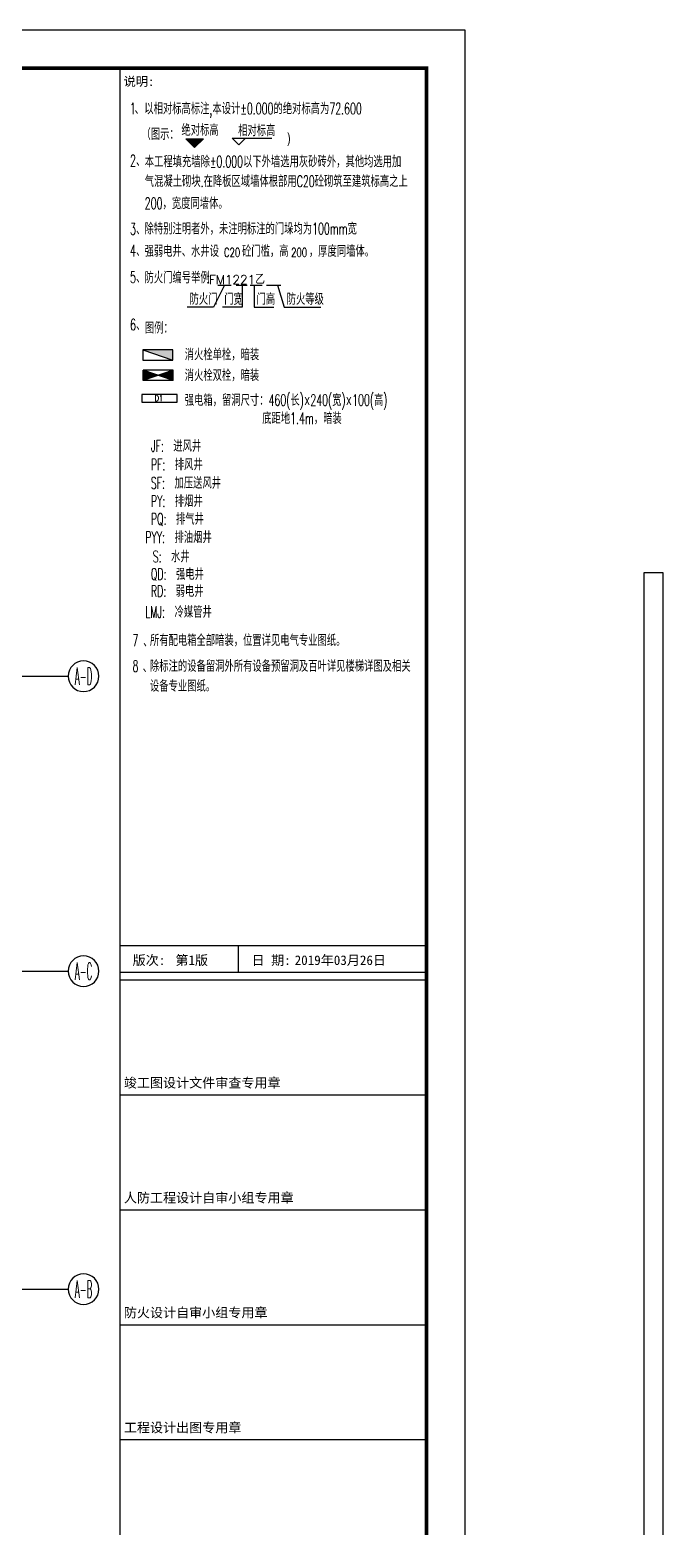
# Model space of a CAD drawing. Extents: x 1980812 to 2578970, y -669191 to 284498.
# Drawn here: x 2053560 to 2070085, y 104177 to 143258 of the extents above; entities that cross this region are included whole.
import ezdxf
from ezdxf.enums import TextEntityAlignment as Align

# ---------------------------------------------------------------- set-up
doc = ezdxf.new("R2010")
doc.units = 0
doc.header["$LTSCALE"] = 1000
doc.header["$MEASUREMENT"] = 0
doc.linetypes.add('CONTINOUS', pattern=[0])
for name, color, linetype in [('&公共文字', 7, 'Continuous'), ('0-立面(轮廓)', 63, 'CONTINOUS'), ('AXIS', 3, 'Continuous'), ('AXIS_TEXT', 7, 'Continuous'), ('DQ-L', 2, 'Continuous'), ('DQ2', 2, 'Continuous'), ('GPSKC', 3, 'Continuous'), ('PUB_DIM', 3, 'Continuous'), ('PUB_TEXT', 7, 'Continuous'), ('TK', 1, 'Continuous'), ('WALL', 4, 'Continuous'), ('公共文字', 7, 'Continuous'), ('水1', 6, 'Continuous')]:
    doc.layers.add(name, color=color, linetype=linetype)
doc.styles.add('_HZTXT', font='TXT', dxfattribs={"width": 0.7, "bigfont": 'HZTXT'})
doc.styles.add('_HZTXTW', font='txtw.shx', dxfattribs={"width": 0.7, "bigfont": 'hztxtw.shx'})
doc.styles.add('_TCH_AXIS', font='COMPLEX', dxfattribs={"bigfont": 'GBCBIG'})
doc.styles.add('COMPLEX', font='COMPLEX')
doc.styles.add('D8', font='txtw.shx', dxfattribs={"width": 0.7, "bigfont": 'hztxtw.shx'})
doc.styles.add('HZTXTW', font='txtw.shx', dxfattribs={"width": 0.6, "bigfont": 'hztxtw.shx'})
doc.styles.add('SONGTI', font='NSimSun.ttf', dxfattribs={"width": 1.1})

# ---------------------------------------------------------------- blocks, each defined once
blk = doc.blocks.new('A$C2F655D11')
at = {"layer": 'GPSKC', "color": 1, "linetype": 'Continuous'}
for p, q in [((0, 0), (700, 240)), ((0, 240), (700, 0)), ((0, 240), (0, 0)), ((0, 240), (700, 240)), ((700, 240), (700, 0)), ((0, 0), (700, 0))]:
    blk.add_line(p, q, dxfattribs=at)
for points in [[(0, 240), (350, 120), (0, 0)], [(700, 240), (350, 120), (700, 0)]]:
    blk.add_solid(points, dxfattribs=at)
blk = doc.blocks.new('A$C4BB60620')
at = {"rotation": 151.0000000006254}
blk.add_blockref('A$C2F655D11', (729, 210), dxfattribs=at)
blk = doc.blocks.new('AUDIT_I_080527205251-1')
at = {"layer": '水1', "linetype": 'Continuous', "xscale": 2.185937503893495, "yscale": 2.185937503893495, "zscale": 2.185937503893495, "rotation": 29.00000005749169}
blk.add_blockref('A$C4BB60620', (845, 17239), dxfattribs=at)
blk = doc.blocks.new('DQ-EL-D1')
at = {"layer": 'DQ2'}
blk.add_lwpolyline([(-230, -50), (230, -50), (230, 50), (-230, 50)], close=True, dxfattribs=at)
at = {"layer": 'DQ2', "style": 'D8', "width": 0.7}
blk.add_text('D1', height=80, dxfattribs=at).set_placement((-8, 0), align=Align.MIDDLE)
blk = doc.blocks.new('平面说明0825')
at = {"layer": 'PUB_DIM'}
blk.add_hatch(color=256, dxfattribs=at).paths.add_polyline_path([(115946555, 22714662), (115946062, 22715155), (115947048, 22715155)])
at = {"layer": '&公共文字'}
for p, q in [((115945351, 22703408), (115943676, 22703408)), ((115943676, 22703408), (115943676, 22702833)), ((115943676, 22703408), (115945351, 22702833)), ((115943676, 22702833), (115945351, 22702833)), ((115945351, 22702833), (115945351, 22703408))]:
    blk.add_line(p, q, dxfattribs=at)
blk.add_solid([(115943676, 22703408, 0), (115945351, 22703408, 0), (115943676, 22703408, 0), (115945351, 22702833, 0)], dxfattribs=at)
at = {"layer": 'PUB_DIM'}
for p, q in [((115946555, 22714662), (115946062, 22715155)), ((115946062, 22715155), (115947048, 22715155)), ((115946555, 22714662), (115947048, 22715155)), ((115948644, 22715194), (115950861, 22715194)), ((115949013, 22714824), (115948644, 22715194)), ((115949013, 22714824), (115949383, 22715194))]:
    blk.add_line(p, q, dxfattribs=at)
at = {"layer": 'PUB_TEXT'}
blk.add_lwpolyline([(115942407, 22718483), (115942407, 22719083), (115943007, 22719083)], dxfattribs=at)
at = {"layer": '公共文字'}
for p, q in [((115947850, 22707003), (115948599, 22707003)), ((115948873, 22707003), (115949476, 22707003)), ((115949646, 22707003), (115950314, 22707003)), ((115950554, 22707003), (115951351, 22707003))]:
    blk.add_line(p, q, dxfattribs=at)
for points in [[(115948224, 22707003), (115947617, 22705771), (115946139, 22705771)], [(115949208, 22707003), (115949208, 22705771), (115948113, 22705771)], [(115949872, 22707003), (115949872, 22705771), (115950967, 22705771)], [(115951178, 22707003), (115951546, 22705771), (115953587, 22705771)]]:
    blk.add_lwpolyline(points, dxfattribs=at)
at = {"layer": '&公共文字', "xscale": 1.095111111140189, "yscale": 1.095111111140189, "zscale": 1.095111111140189}
blk.add_blockref('AUDIT_I_080527205251-1', (115943153, 22682100), dxfattribs=at)
at = {"layer": 'DQ-L', "xscale": 4.266666666666667, "yscale": 4.266666666666667, "zscale": 4.266666666666667}
blk.add_blockref('DQ-EL-D1', (115944603, 22700708), dxfattribs=at)
at = {"layer": '&公共文字'}
for s, height, style, width, p in [(')', 493, '_HZTXTW', 0.7, (115951695, 22714919)), ('C20', 492.8, '_HZTXTW', 0.7, (115948193, 22708581)), ('200', 492.8, '_HZTXTW', 0.7, (115951934, 22708581)), (':', 616, '_HZTXT', 0.8, (115947217, 22707106))]:
    blk.add_text(s, height=height, dxfattribs=dict(at, style=style, width=width)).set_placement(p)
at = {"layer": 'PUB_TEXT', "style": 'HZTXTW', "width": 0.6}
for s, p in [('1', (115942953, 22716519)), ('以相对标高标注,本设计%%P0.000的绝对标高为72.600', (115943756, 22716519)), ('、', (115943216, 22716519)), ('绝对标高', (115945823, 22715321)), ('相对标高', (115948979, 22715297)), ('（图示：', (115943599, 22715095)), ('2', (115942965, 22713619)), ('、', (115943293, 22713619)), ('本工程填充墙除%%P0.000以下外墙选用灰砂砖外，其他均选用加', (115943782, 22713565)), ('气混凝土砌块.在降板区域墙体根部用C20砼砌筑至建筑标高之上', (115943782, 22712470)), ('200，宽度同墙体。', (115943782, 22711243)), ('3', (115942965, 22709811)), ('除特别注明者外，未注明标注的门垛均为100mm宽', (115943768, 22709828)), ('、', (115943293, 22709811)), ('4', (115942965, 22708603)), ('、', (115943293, 22708603)), ('强弱电井、水井设', (115943768, 22708581)), ('砼门槛，高', (115949195, 22708581)), ('，厚度同墙体。', (115952919, 22708581)), ('5', (115942965, 22707126)), ('防火门编号举例', (115943768, 22707106)), ('、', (115943293, 22707126)), ('防火门', (115946276, 22705908)), ('门宽', (115948210, 22705908)), ('门高', (115950006, 22705908)), ('防火等级', (115951683, 22705908)), ('6', (115942965, 22704489)), ('、', (115943293, 22704489)), ('图例：', (115943788, 22704298)), ('消火栓单栓，暗装', (115946006, 22702822)), ('消火栓双栓，暗装', (115946006, 22701664)), ('强电箱，留洞尺寸：460(长)×240(宽)×100(高)', (115946006, 22700281)), ('底距地1.4m，暗装', (115950323, 22699271)), ('JF:  进风井', (115944120, 22697726)), ('PF:  排风井', (115944120, 22696696)), ('SF:  加压送风井', (115944120, 22695669)), ('PY:  排烟井', (115944120, 22694655)), ('PQ:  排气井', (115944120, 22693663)), ('PYY:  排油烟井', (115943810, 22692640)), (' S:  水井', (115943960, 22691571)), ('QD:  强电井', (115944120, 22690593)), ('RD:  弱电井', (115944120, 22689646)), ('LMJ:  冷媒管井', (115943810, 22688483)), ('7', (115943101, 22686905)), ('、', (115943692, 22686856)), ('所有配电箱全部暗装，位置详见电气专业图纸。', (115944070, 22686905)), ('8', (115943101, 22685470)), ('除标注的设备留洞外所有设备预留洞及百叶详见楼梯详图及相关', (115944070, 22685470)), ('、', (115943670, 22685428)), ('设备专业图纸。', (115944070, 22684363))]:
    blk.add_text(s, height=640, dxfattribs=at).set_placement(p)
at = {"layer": 'TK', "style": 'SONGTI'}
blk.add_text('说明:', height=500, dxfattribs=at).set_placement((115942602, 22718100))
at = {"layer": '公共文字', "style": 'HZTXTW'}
blk.add_text(' FM1221乙', height=492.8, dxfattribs=at).set_placement((115947018, 22707063))
blk = doc.blocks.new('_AXISO')
blk.add_circle((0, 0), 0.5)
at = {"layer": 'AXIS_TEXT', "style": 'COMPLEX', "width": 1.041667}
blk.add_attdef('A', text='', height=0.56, dxfattribs=at).set_placement((-0.25, -0.28), (0.25, -0.28), align=Align.FIT)

msp = doc.modelspace()

# ---------------------------------------------------------------- linework, layer by layer
at = {"layer": 'AXIS'}
for p, q in [((2050610.3, 126387.2), (2054559.1, 126387.2)), ((2050610.3, 118687.2), (2054559.1, 118687.2)), ((2050610.3, 110387.2), (2054559.1, 110387.2))]:
    msp.add_line(p, q, dxfattribs=at)
at = {"layer": 'TK'}
for p, q in [((2055912.3, 84858.1), (2055912.3, 142258.1)), ((2063912.3, 84858.1), (2063912.3, 142258.1)), ((2055912.3, 119358.1), (2063912.3, 119358.1)), ((2058999.7, 118658.1), (2058999.7, 119358.1)), ((2055912.3, 118658.1), (2063912.3, 118658.1)), ((2055912.3, 118458.1), (2063912.3, 118458.1)), ((2055912.3, 115458.1), (2063912.3, 115458.1)), ((2055912.3, 112458.1), (2063912.3, 112458.1)), ((2055912.3, 109458.1), (2063912.3, 109458.1)), ((2055912.3, 106458.1), (2063912.3, 106458.1))]:
    msp.add_line(p, q, dxfattribs=at)
msp.add_lwpolyline([(1980812.3, 143258.1), (2064912.3, 143258.1), (2064912.3, 83858.1), (1980812.3, 83858.1)], close=True, dxfattribs=at)
at = {"layer": 'TK', "const_width": 100}
msp.add_lwpolyline([(2063912.3, 84858.1), (2063912.3, 142258.1), (1983312.3, 142258.1), (1983312.3, 84858.1)], close=True, dxfattribs=at)
at = {"layer": 'WALL', "color": 1}
msp.add_lwpolyline([(2070084.5, 129087.2), (2069584.5, 129087.2), (2069584.5, 100387.2), (2070084.5, 100387.2)], close=True, dxfattribs=at)

# ---------------------------------------------------------------- block references
at = {"layer": '0-立面(轮廓)', "xscale": 0.46875, "yscale": 0.46875, "zscale": 0.46875}
msp.add_blockref('平面说明0825', (-52292091, -10507312.1), dxfattribs=at)
at = {"layer": 'AXIS'}
ref = msp.add_blockref('_AXISO', (2054959.1, 126387.2), dxfattribs=dict(at, xscale=-800, yscale=800, zscale=800))
ref.add_attrib('A', 'A-D', dxfattribs={"layer": 'AXIS_TEXT', "height": 452.55, "style": '_TCH_AXIS', "width": 0.328125}).set_placement((2054732.8, 126161), (2055185.4, 126161), align=Align.FIT)
ref = msp.add_blockref('_AXISO', (2054959.1, 118687.2), dxfattribs=dict(at, xscale=-800, yscale=800, zscale=800))
ref.add_attrib('A', 'A-C', dxfattribs={"layer": 'AXIS_TEXT', "height": 452.55, "style": '_TCH_AXIS', "width": 0.33871}).set_placement((2054732.8, 118461), (2055185.4, 118461), align=Align.FIT)
ref = msp.add_blockref('_AXISO', (2054959.1, 110387.2), dxfattribs=dict(at, xscale=-800, yscale=800, zscale=800))
ref.add_attrib('A', 'A-B', dxfattribs={"layer": 'AXIS_TEXT', "height": 452.55, "style": '_TCH_AXIS', "width": 0.328125}).set_placement((2054732.8, 110161), (2055185.4, 110161), align=Align.FIT)

# ---------------------------------------------------------------- texts
at = {"layer": 'TK', "style": 'SONGTI'}
for s, p in [('版次:', (2056240.3, 118849.6)), ('日 期:', (2059344.2, 118849.6)), ('竣工图设计文件审查专用章', (2056009.9, 115649.6)), ('人防工程设计自审小组专用章', (2056009.9, 112649.6)), ('防火设计自审小组专用章', (2056009.9, 109649.6)), ('工程设计出图专用章', (2056009.9, 106649.6))]:
    msp.add_text(s, height=250, dxfattribs=at).set_placement(p)
at = {"layer": 'TK', "color": 4, "style": 'SONGTI'}
for s, p in [('第1版', (2057356.3, 118849.6)), ('2019年03月26日', (2060469.2, 118849.6))]:
    msp.add_text(s, height=250, dxfattribs=at).set_placement(p)

doc.saveas('drawing.dxf')
